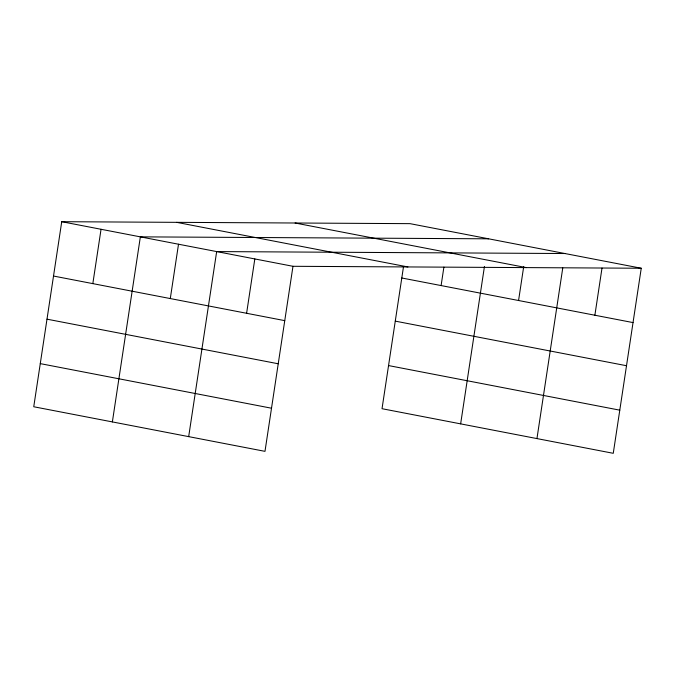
<?xml version="1.0" encoding="UTF-8"?>
<svg xmlns="http://www.w3.org/2000/svg" width="675" height="675" viewBox="0 0 675 675"><rect width="100%" height="100%" fill="white"/><g stroke="black" fill="none" stroke-linecap="round" stroke-linejoin="round"><path stroke-width="1.01" d="M641.25 268.245L410.012 223.653L61.737 221.695L33.75 406.755L264.988 451.347L292.975 266.296L641.25 268.245L613.263 453.305L382.025 408.704L403.498 266.718M92.829 283.627L101.047 229.281M112.371 421.917L140.358 236.858L488.632 238.815M170.294 298.561L178.512 244.223M188.679 436.632L216.667 251.581L564.941 253.53M246.603 313.284L254.821 258.938M441.104 285.576L443.897 267.123M460.645 423.866L484.447 266.498M518.569 300.518L523.69 266.676M536.954 438.581L562.773 267.882M594.877 315.233L602.007 268.068M295.085 223.003L526.314 267.604M176.664 222.345L407.902 266.937M401.794 277.99L633.032 322.591M61.737 221.695L292.975 266.296M395.272 321.131L626.51 365.723M53.519 276.041L284.757 320.642M388.547 365.572L619.785 410.164M46.997 319.174L278.227 363.774M40.272 363.623L271.51 408.215"/></g></svg>
